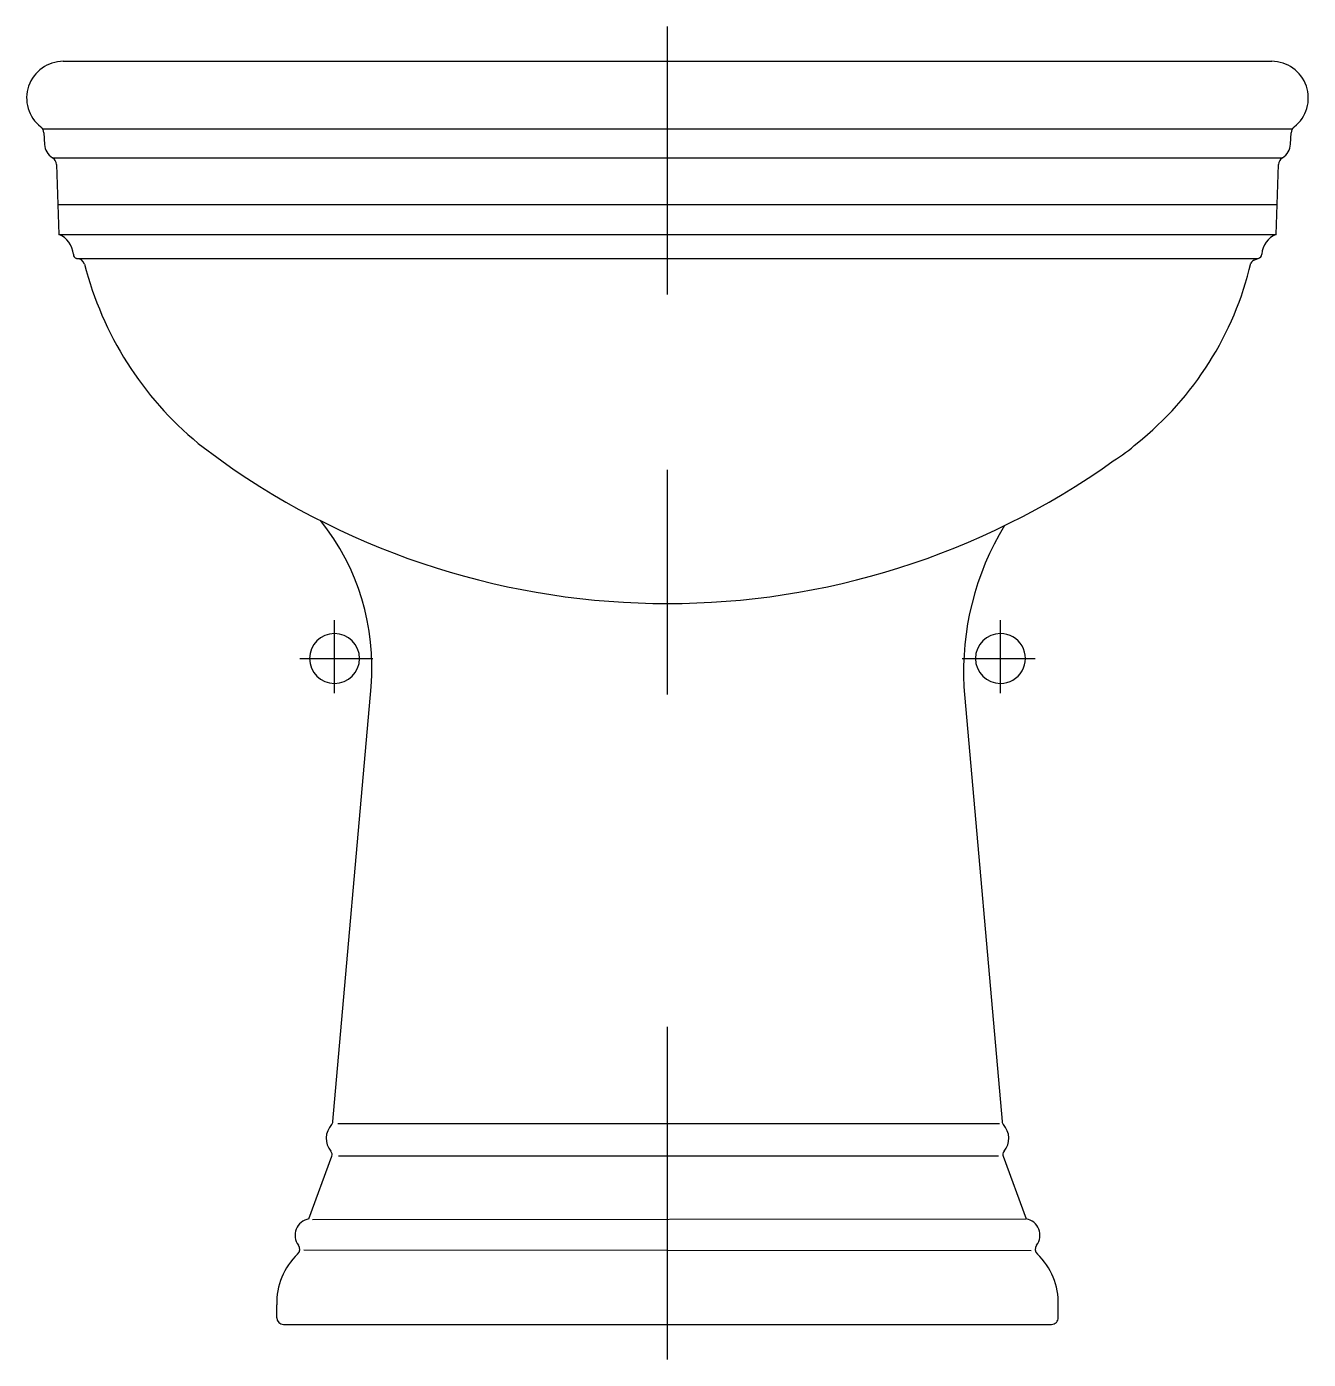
# Model space of a CAD drawing. Extents: x -708.759 to -708.373, y 614.959 to 615.36.
import ezdxf

# ---------------------------------------------------------------- set-up
doc = ezdxf.new("R2010")
doc.units = 0
doc.header["$LTSCALE"] = 0.280472
doc.header["$MEASUREMENT"] = 0
doc.linetypes.add('AXES', pattern=[0.54, 0.3, -0.08, 0.08, -0.08])
doc.linetypes.add('CONTINU', pattern=[0])
doc.layers.get('0').update_dxf_attribs({"linetype": 'CONTINUOUS'})
doc.layers.add('DECA_EIXOS', color=5, linetype='AXES')

msp = doc.modelspace()

# ---------------------------------------------------------------- linework, layer by layer
at = {"linetype": 'CONTINUOUS'}
msp.add_line((-708.70726, 615.23497), (-708.70019, 615.22969), dxfattribs=at)
at = {"linetype": 'CONTINU'}
for points in [[(-708.74786, 615.34991, 0.713652), (-708.75464, 615.33021)], [(-708.37747, 615.33021, 0.71366), (-708.38425, 615.34991)], [(-708.75368, 615.32837, 0.216837), (-708.75464, 615.33021)], [(-708.37747, 615.33021, 0.219714), (-708.37843, 615.32837)], [(-708.75349, 615.32493, 0.24646), (-708.75112, 615.32092)], [(-708.38098, 615.32092, 0.24817), (-708.37862, 615.32496)], [(-708.74994, 615.31888, 0.25032), (-708.75112, 615.32092)], [(-708.38098, 615.32092, 0.250327), (-708.38217, 615.31888)], [(-708.74483, 615.29186, 0.286098), (-708.74921, 615.29784)], [(-708.3829, 615.29784, 0.286103), (-708.38727, 615.29187)], [(-708.74483, 615.29186, 0.298132), (-708.74385, 615.29055)], [(-708.38828, 615.29054, 0.302274), (-708.38727, 615.29187)], [(-708.74148, 615.28893, 0.35026), (-708.74385, 615.29055)], [(-708.74148, 615.28893, 0.158841), (-708.70726, 615.23497)], [(-708.42476, 615.23504, 0.168147), (-708.39053, 615.28923)], [(-708.38966, 615.29004, 0.206361), (-708.39053, 615.28923)], [(-708.43192, 615.22969, 0.052682), (-708.42476, 615.23504)], [(-708.70019, 615.22969, 0.319884), (-708.43192, 615.22969)], [(-708.65526, 615.16173, 0.193002), (-708.67039, 615.21168)], [(-708.46463, 615.21023, 0.152229), (-708.47684, 615.16173)], [(-708.66622, 615.17776, 1), (-708.66622, 615.16274)], [(-708.66622, 615.16274, 1), (-708.66622, 615.17776)], [(-708.46588, 615.17776, 1), (-708.46588, 615.16274)], [(-708.46588, 615.16274, 1.000051), (-708.46588, 615.17776)], [(-708.66711, 615.03001, 0.171081), (-708.66671, 615.03091)], [(-708.4654, 615.03093, 0.174067), (-708.465, 615.03001)], [(-708.66711, 615.03001, 0.37884), (-708.66732, 615.02197)], [(-708.46479, 615.02197, 0.378839), (-708.465, 615.03001)], [(-708.66706, 615.02048, 0.271353), (-708.66732, 615.02197)], [(-708.46479, 615.02197, 0.275018), (-708.46504, 615.02047)], [(-708.67399, 615.00166, 0.560272), (-708.67712, 614.99371)], [(-708.45498, 614.99372, 0.560283), (-708.45811, 615.00166)], [(-708.67735, 614.99105, 0.215786), (-708.68362, 614.97577)], [(-708.67735, 614.99105, 0.382517), (-708.67712, 614.99371)], [(-708.45498, 614.99372, 0.3846), (-708.45476, 614.99105)], [(-708.44848, 614.97577, 0.215786), (-708.45476, 614.99105)], [(-708.68362, 614.97192, 0.414209), (-708.68162, 614.96991)], [(-708.45049, 614.96991, 0.41994), (-708.44848, 614.97196)]]:
    msp.add_lwpolyline(points, format="xyb", dxfattribs=at)
for points in [[(-708.74786, 615.34991), (-708.38425, 615.34991)], [(-708.75406, 615.32958), (-708.37805, 615.32958)], [(-708.75368, 615.32837), (-708.75349, 615.32493)], [(-708.37862, 615.32496), (-708.37843, 615.32837)], [(-708.75112, 615.32092), (-708.38098, 615.32092)], [(-708.74994, 615.31888), (-708.74921, 615.29784)], [(-708.3829, 615.29784), (-708.38217, 615.31888)], [(-708.74952, 615.30684), (-708.38259, 615.30684)], [(-708.74921, 615.29784), (-708.3829, 615.29784)], [(-708.74385, 615.29055), (-708.38828, 615.29054)], [(-708.38966, 615.29004), (-708.38828, 615.29054)], [(-708.66671, 615.03091), (-708.65526, 615.16173)], [(-708.47684, 615.16173), (-708.4654, 615.03093)], [(-708.66524, 615.03035), (-708.46614, 615.03035)], [(-708.67399, 615.00166), (-708.66706, 615.02048)], [(-708.66507, 615.02062), (-708.46641, 615.02062)], [(-708.46504, 615.02047), (-708.45811, 615.00166)], [(-708.67282, 615.00141), (-708.45811, 615.00166)], [(-708.67549, 614.99234), (-708.45666, 614.99217)], [(-708.68362, 614.97192), (-708.68362, 614.97577)], [(-708.44848, 614.97196), (-708.44848, 614.97577)], [(-708.68162, 614.96991), (-708.45049, 614.96991)]]:
    msp.add_lwpolyline(points, dxfattribs=at)
at = {"layer": 'DECA_EIXOS'}
for points in [[(-708.56605, 615.27979), (-708.56605, 615.36034)], [(-708.56605, 614.95938), (-708.56605, 615.22702)], [(-708.66622, 615.15981), (-708.66622, 615.1818)], [(-708.46588, 615.15981), (-708.46588, 615.1818)], [(-708.67666, 615.17025), (-708.65467, 615.17025)], [(-708.47744, 615.17025), (-708.45545, 615.17025)]]:
    msp.add_lwpolyline(points, dxfattribs=at)

doc.saveas('drawing.dxf')
